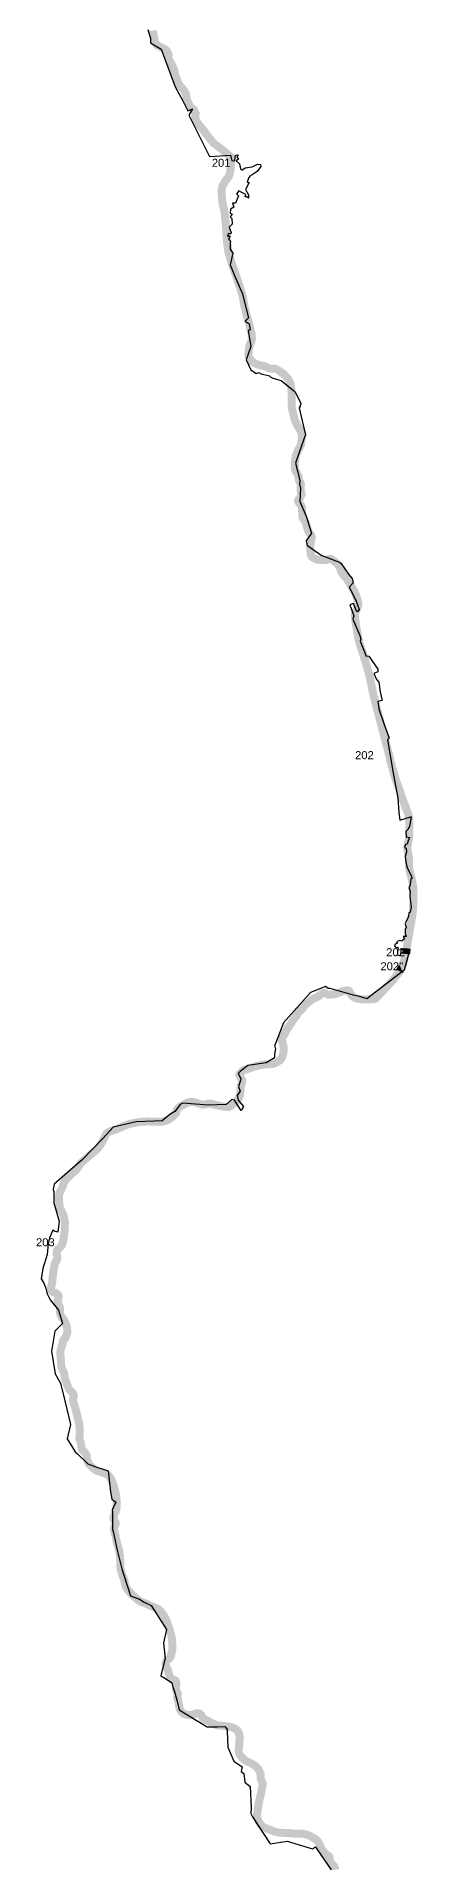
# Model space of a CAD drawing. Header units: metres. Extents: x 291186 to 378809, y 1824167 to 1998918.
# Drawn here: x 299899 to 302280, y 1953204 to 1964633 of the extents above; entities that cross this region are included whole.
import ezdxf

# ---------------------------------------------------------------- set-up
doc = ezdxf.new("R2010")
doc.units = ezdxf.units.M
for name, color, linetype in [('ARTIFICIALLY PROTECTED', 10, 'Continuous'), ('COASTLINE', 5, 'Continuous'), ('DISTRICT BOUNDRY', 86, 'Continuous')]:
    doc.layers.add(name, color=color, linetype=linetype)
doc.styles.get("Standard").update_dxf_attribs({"font": 'arial.ttf'})

msp = doc.modelspace()

# ---------------------------------------------------------------- linework, layer by layer
at = {"layer": 'ARTIFICIALLY PROTECTED', "const_width": 50, "flags": 128}
for points in [[(300902.049900575, 1964172.048737447), (300895.5091703657, 1964162.462780325), (300891.0099637898, 1964149.884517648), (300891.0099637898, 1964149.884517648), (300892.373414877, 1964118.07442811), (300908.1786720525, 1964088.810908682), (300934.2462490545, 1964057.332226557), (300979.1919345989, 1963998.93269906), (301004.670995912, 1963967.129504481), (301030.5210652212, 1963948.242598915), (301077.2533887667, 1963912.139946743), (301095.1499854312, 1963896.217446241), (301112.6058253352, 1963879.491917443), (301126.0484247574, 1963869.375803185)], [(301989.3572911286, 1960591.971054137), (302002.4522955745, 1960528.520253824), (302018.6054626934, 1960462.998826052), (302040.1425136076, 1960381.500404897), (302065.6136496541, 1960283.851876211), (302084.5337874566, 1960211.50193044), (302104.6263447737, 1960137.672921672), (302111.8995898164, 1960099.293211017), (302142.3976545249, 1959994.762255979), (302192.0000186016, 1959855.001432606), (302206.6046664627, 1959811.401318217), (302213.1792248824, 1959801.599717747), (302218.9181350758, 1959797.057780593), (302225.8035473215, 1959795.501079746)], [(302212.0441879117, 1958929.582495671), (302208.9296702259, 1958899.762148432)], [(302168.5546333041, 1958792.235427262), (302177.6414950416, 1958807.282853649), (302178.03717813, 1958807.450191925)], [(300313.8438161006, 1957732.411544942), (300303.9915629381, 1957715.722070379), (300295.2700349657, 1957702.449985584), (300288.6621160459, 1957692.394309502), (300269.9785132856, 1957673.678110226), (300255.9056897784, 1957661.594287026), (300226.0472644172, 1957636.986642164), (300199.956193553, 1957614.564943075), (300175.3558461439, 1957591.549113189), (300166.2379539788, 1957580.257970569), (300163.5626851447, 1957575.305615129), (300151.8513737302, 1957557.53825699), (300142.3371173724, 1957546.24711437), (300124.2839788747, 1957531.450789859), (300111.1024064014, 1957518.47596028), (300087.8851654007, 1957494.268831707), (300079.9563658138, 1957486.642318221), (300072.1268467416, 1957475.053920383), (300068.748277772, 1957467.669614852), (300065.2795226861, 1957457.170773175), (300062.6034959854, 1957446.771016571), (300051.5932111069, 1957422.956052288), (300045.8410041803, 1957414.509144773), (300042.9671743166, 1957406.189415417), (300040.5882312939, 1957396.185619465), (300039.9933060716, 1957383.210789887), (300039.6962223937, 1957372.811033282), (300040.2994841477, 1957358.007495681), (300041.1907351815, 1957341.46712204), (300043.4749448886, 1957320.423882331), (300051.1059029311, 1957301.803101806), (300057.3499652325, 1957288.332846865), (300065.6811919445, 1957272.049486995), (300069.4515779075, 1957260.724177109), (300072.1268467416, 1957249.433034488), (300075.0014344717, 1957232.298150413), (300076.9855290348, 1957217.619133516), (300075.3970407979, 1957201.827782281), (300074.108667705, 1957186.376585165), (300074.9013960905, 1957174.642786627), (300073.9101066754, 1957163.846689733), (300072.4239304194, 1957154.239234071), (300070.0449873967, 1957139.283462317), (300068.7535828377, 1957130.122458936), (300068.5550218082, 1957118.633146171), (300065.9782756223, 1957107.143833406), (300061.0180392147, 1957092.9511306), (300057.647806777, 1957081.26364769), (300051.9895752995, 1957073.490594595), (300045.5477098351, 1957066.062251254), (300038.8080028261, 1957058.930783494), (300033.0595852322, 1957055.26615436), (300029.2937464683, 1957051.205184936), (300026.5191971195, 1957043.281795869), (300024.8337019673, 1957033.84403763), (300025.7257108675, 1957024.533837186), (300027.8068123458, 1957017.600539571), (300028.3994639685, 1957007.45438001), (300028.5980249982, 1956995.271851374), (300025.42635359, 1956986.060356366), (300019.5794133478, 1956977.047411139), (300012.1341326039, 1956961.93333105), (300009.7559474478, 1956947.571690094), (300007.5755654547, 1956937.865528996), (300003.5096115468, 1956909.886334218), (300001.3292295536, 1956892.553279998), (299998.6524449866, 1956866.536804853), (299996.5713435083, 1956847.816939255), (299992.3098600369, 1956826.225125103), (299989.261392272, 1956810.779341992), (299988.7372772369, 1956802.78296366), (299990.1249308446, 1956795.750580972), (299996.1704321164, 1956789.709049009), (300004.3963153813, 1956785.945334802), (300013.5134496799, 1956783.468967264), (300021.442249267, 1956780.299763492), (300029.7818125106, 1956773.416198231), (300035.8273137824, 1956765.98785489), (300036.9171258456, 1956759.94594329), (300035.9258364307, 1956751.72491937), (300032.6556423742, 1956745.287047117), (300030.1781767033, 1956735.930151408), (300032.4578392112, 1956723.846707845), (300038.4040599681, 1956707.900465003), (300044.8519883649, 1956692.901794347), (300045.9418004281, 1956685.770706224), (300045.3468752058, 1956670.418594179), (300045.7447551316, 1956658.078516482), (300048.7178655101, 1956646.292328136), (300056.2503009044, 1956629.850659932), (300069.0347513186, 1956615.389933903), (300075.9830636272, 1956603.696476108), (300085.1959750382, 1956580.973236719), (300089.4787149614, 1956563.852213989), (300091.6203723165, 1956546.730897301), (300091.8882231828, 1956533.355199342), (300089.4787149614, 1956524.527038797), (300083.5334958129, 1956512.63719526), (300081.6244300358, 1956507.707617999), (300080.1920623031, 1956501.346811913), (300078.2822386595, 1956496.576302258), (300069.8494578333, 1956490.374563779), (300064.2798967392, 1956482.423461263), (300062.0502534221, 1956474.571823455), (300061.5727975112, 1956463.440507714), (300059.1862758232, 1956452.309191973), (300052.0251950262, 1956435.771096151), (300049.1604595609, 1956424.735448756), (300048.0463957687, 1956408.992690966), (300048.5238516797, 1956390.228028286), (300051.0013173506, 1956364.825804663), (300053.2893163903, 1956330.550341969), (300056.961179705, 1956313.63602658), (300062.393566958, 1956300.342682151), (300069.4189896469, 1956285.981420831), (300071.8146057332, 1956272.098880877), (300077.0848095497, 1956244.773799431), (300082.3534976331, 1956231.84832257), (300088.5892234027, 1956214.064260434), (300095.6146460916, 1956195.235059584), (300103.4381022317, 1956180.554524142), (300113.8170842948, 1956168.586869648), (300124.5264961628, 1956157.981350173), (300129.7951842463, 1956149.204918356), (300132.1908003325, 1956139.311596566), (300129.7951842463, 1956129.896616505), (300127.2404161897, 1956118.407683376), (300127.7102934353, 1956109.626695924), (300130.6136800935, 1956096.316647499), (300134.7198009273, 1956085.208109936), (300142.9191588638, 1956058.011345556), (300148.5273711505, 1956032.347932164), (300153.347402251, 1956019.059143371), (300154.8547987698, 1956004.297365762), (300159.5770650885, 1955986.422190916), (300164.6055094834, 1955968.396300462), (300167.1178370145, 1955953.232488019), (300169.3323230013, 1955925.863368763), (300168.4289461031, 1955895.042216697), (300166.9079079871, 1955880.67450156), (300167.5172326733, 1955870.324856946), (300169.6491112088, 1955860.279680639), (300175.0352686036, 1955847.640069907), (300177.3702553679, 1955836.782851569), (300179.6036880178, 1955818.518549523), (300180.6192291616, 1955810.29980342), (300183.7666488409, 1955802.689614295), (300192.2956787159, 1955794.97806228), (300198.3025287949, 1955788.808592885), (300207.6439915849, 1955776.32804976), (300212.0093027703, 1955765.877042256), (300212.5170733422, 1955754.512629831), (300214.6489518777, 1955741.727618399), (300220.4413257301, 1955726.066862049), (300227.0408274318, 1955712.064357026), (300247.9700693928, 1955691.310020535), (300262.6916266455, 1955677.814709599), (300275.4844135914, 1955670.712094197), (300291.4246202167, 1955665.53727189), (300306.3304313794, 1955660.102789475), (300322.939484234, 1955655.016132241), (300336.601602773, 1955649.661678847), (300347.5846378625, 1955641.094847375), (300358.0319712195, 1955630.921238948), (300364.4609667961, 1955620.212626118), (300369.5667219005, 1955609.255432212), (300374.4466244566, 1955594.601091674), (300380.0305850144, 1955580.192755454), (300384.1935458376, 1955568.016680635), (300390.4080513445, 1955547.251334692), (300394.0632415957, 1955530.204526237), (300396.39822836, 1955513.868396922), (300400.0564500773, 1955480.135054853), (300399.6482936806, 1955452.316486529), (300399.3804428143, 1955439.183304301), (300397.2347619482, 1955425.782031956), (300394.3588095406, 1955416.803369218), (300389.0787534593, 1955407.975686501), (300383.8987357593, 1955392.907542404), (300380.8528701944, 1955383.166834404), (300380.75131608, 1955373.831577964), (300383.7971816449, 1955362.365802649), (300389.8889127748, 1955354.248419437), (300394.1526698457, 1955344.710437217), (300394.4679423202, 1955337.14238772), (300389.5941026965, 1955328.822278727), (300385.1272373967, 1955321.516557909), (300382.9946009947, 1955309.644951397), (300386.2477033479, 1955289.096344202), (300392.6968164787, 1955265.733995397), (300396.7272247918, 1955244.519601078), (300400.4886326643, 1955221.425636349), (300405.8628936066, 1955204.507738917), (300412.0430062967, 1955185.978949111), (300417.4178420263, 1955162.386136872), (300419.2985459625, 1955143.05160692), (300421.4482503394, 1955123.985461044), (300423.0605286222, 1955093.641010839), (300421.9856764337, 1955082.36270651), (300422.2541020872, 1955070.815724145), (300423.8663803699, 1955061.416990225), (300429.5136652638, 1955036.895563203), (300437.5744818901, 1955011.384965954), (300445.9042989571, 1954992.855882189), (300450.4721333646, 1954971.104425759), (300453.69668993, 1954955.529624542), (300457.4580978024, 1954945.325150476), (300469.8183231826, 1954925.185174337), (300486.7745475462, 1954905.699549735), (300516.8686844616, 1954877.234669939), (300535.9458738389, 1954861.122806611), (300554.2177862556, 1954850.381270434), (300566.309011195, 1954846.621835658), (300584.3119231711, 1954840.177090327), (300602.3142603598, 1954831.315418517), (300627.4445344413, 1954819.668490276), (300647.5971507942, 1954811.880942688), (300660.4948022686, 1954805.167519322), (300675.8105837735, 1954792.277734701), (300690.3199387433, 1954772.406142638), (300706.4490442303, 1954745.215866735), (300719.884121799, 1954710.306241608), (300729.2882162673, 1954683.721226179), (300738.6917359483, 1954651.339349871), (300744.8712738511, 1954623.411532186), (300746.7525525746, 1954601.92875379), (300748.9022569515, 1954574.538292174), (300746.7410568292, 1954547.547320109), (300742.1732224218, 1954529.823976489), (300737.2317206568, 1954508.718822877), (300728.28768429, 1954496.5441155), (300715.1114168823, 1954484.918892942), (300710.5778593284, 1954481.57050084), (300707.607780416, 1954477.763887732), (300705.9291060626, 1954472.731429035), (300705.9298639291, 1954459.611578392), (300709.4804685999, 1954447.675433711), (300718.402073335, 1954429.279777507), (300724.3520834245, 1954409.624867721), (300731.1281680266, 1954386.996266853), (300739.0615148128, 1954372.626653534), (300744.680337231, 1954367.836782428), (300757.2412170201, 1954364.368045621), (300768.6562026232, 1954358.21565986), (300772.1287470419, 1954349.745594532), (300772.7903645184, 1954337.027778723), (300769.8149805404, 1954318.363340025), (300770.644086519, 1954304.588237141), (300773.4542555945, 1954293.521839206), (300780.3955550992, 1954282.455441271), (300782.3788917957, 1954276.509577653), (300781.7172743192, 1954267.920686165), (300778.5774333052, 1954261.313875762), (300777.4201711211, 1954254.046498209), (300780.8911998066, 1954244.962181359), (300786.1803502862, 1954225.233622131), (300791.7991727044, 1954192.364711902), (300794.6146468456, 1954181.584559732), (300804.5305724618, 1954164.241634968), (300818.2479565685, 1954151.52381916), (300837.0892762524, 1954145.742717693), (300858.2443624378, 1954143.100069459), (300865.68130665, 1954144.586345545), (300884.8530561388, 1954151.193155949), (300903.6936179562, 1954156.148548478), (300914.1059461464, 1954155.322459905), (300922.2583163584, 1954150.66773932), (300930.026448242, 1954142.409131406), (300934.1583365376, 1954131.507875259), (300938.9510844432, 1954124.075355919), (300951.6764212683, 1954115.651606218), (300969.0300489632, 1954109.044795814), (300988.587298939, 1954097.31247893)]]:
    msp.add_lwpolyline(points, dxfattribs=at)
at = {"layer": 'COASTLINE', "const_width": 50, "flags": 128}
msp.add_lwpolyline([(300626.8169352264, 1964670.750066991), (300627.6225473427, 1964655.709636343), (300631.9264713395, 1964636.47726175), (300636.2266060036, 1964615.528171842), (300640.5373507992, 1964596.525477206), (300647.7931649119, 1964584.036582082), (300659.886441055, 1964574.770799084), (300680.8482712765, 1964564.296633766), (300697.7790094502, 1964556.776418442), (300710.6786555763, 1964545.899079381), (300719.2963558346, 1964533.48155588), (300724.2687181067, 1964520.992660756), (300723.5964904989, 1964507.966959915), (300723.9996754903, 1964499.238362271), (300725.880700206, 1964491.718146947), (300732.4839912403, 1964476.747569377), (300743.7708974006, 1964459.693168196), (300750.8925691383, 1964443.847528971), (300757.8072039243, 1964428.462544627), (300762.8729231692, 1964407.790812791), (300767.0381575919, 1964386.842102519), (300774.1757445265, 1964368.914158228), (300783.8499107211, 1964342.056788695), (300791.0117493846, 1964331.046576931), (300804.1713437288, 1964316.170149162), (300821.430238108, 1964296.119278722), (300828.1176523266, 1964283.614438874), (300832.6481784145, 1964274.559354018), (300836.1002604369, 1964256.017537842), (300838.7990231333, 1964239.836679771), (300843.2962030941, 1964228.727382935), (300852.9840108861, 1964206.982954993), (300859.4326971494, 1964195.619301841), (300870.2095591382, 1964184.84939985), (300883.1895391159, 1964174.850159535), (300887.7511377313, 1964162.91021849), (300891.0099637898, 1964149.884517648), (300892.373414877, 1964118.07442811), (300908.1786720525, 1964088.810908682), (300934.2462490545, 1964057.332226557), (300979.1919345989, 1963998.93269906), (301004.670995912, 1963967.129504481), (301030.5210652212, 1963948.242598915), (301077.2533887667, 1963912.139946743), (301095.1499854312, 1963896.217446241), (301106.4153384556, 1963877.674569009), (301113.2478346932, 1963858.042553093), (301114.5290355104, 1963835.423037323), (301111.5395669371, 1963808.962366324), (301107.6965392728, 1963782.928523012), (301104.2800037603, 1963767.9913177), (301098.075013681, 1963753.843761011), (301088.5054330669, 1963742.640694011), (301079.3269115798, 1963730.445637378), (301063.3063711029, 1963702.653223655), (301058.9175660553, 1963689.341277049), (301054.9524083952, 1963666.661804918), (301055.4995880264, 1963650.676839173), (301057.5503748437, 1963632.36925859), (301060.5606206819, 1963595.819394865), (301071.5004239737, 1963551.780825629), (301075.8839239557, 1963517.988260299), (301077.5247049828, 1963497.221775447), (301082.0431052063, 1963456.987921137), (301085.8710890252, 1963404.456508395), (301089.8354888188, 1963345.925323682), (301097.9029779798, 1963287.93056505), (301106.2440569566, 1963258.323869484), (301117.8636665214, 1963219.113134983), (301134.9702297291, 1963170.528041505), (301155.8964402238, 1963109.263475484), (301174.0867525626, 1963055.107599044), (301187.9056907837, 1963008.166330714), (301197.072844273, 1962953.317997677), (301208.2976053783, 1962907.362265162), (301224.7016263169, 1962848.996981508), (301242.6607893655, 1962776.527829942), (301245.067015583, 1962741.11535655), (301240.0256874571, 1962721.356046783), (301233.1912471327, 1962711.337824653), (301230.352279129, 1962704.373396862), (301227.857382528, 1962690.052756625), (301225.1040534418, 1962665.634550273), (301223.1245060779, 1962648.64278908), (301224.3287559865, 1962634.800110936), (301229.9210530762, 1962623.106933482), (301239.4709291607, 1962611.155603349), (301245.6740666697, 1962602.95280197), (301258.1485496751, 1962593.494923008), (301275.7856194504, 1962585.499023409), (301299.9608037389, 1962577.760896853), (301320.0328986598, 1962574.292919319), (301336.5551467763, 1962568.617356742), (301345.8049077169, 1962562.234152114), (301351.7170244802, 1962559.723996947), (301361.1100221939, 1962558.205451775), (301374.370412786, 1962558.481826997), (301388.5970831977, 1962557.791648216), (301399.2329820129, 1962554.202566704), (301418.5707042708, 1962541.916776997), (301445.0907275883, 1962523.28081102), (301471.1287477959, 1962493.741311078), (301486.3338238916, 1962464.76367285), (301490.5771185664, 1962438.966247846), (301493.4054764386, 1962394.439845973), (301493.4266967013, 1962333.872292185), (301494.0064645931, 1962316.604155772), (301495.2281454318, 1962308.758592145), (301502.9106383981, 1962279.244907471), (301511.468467201, 1962239.791205743), (301528.1309206249, 1962203.750434287), (301541.9756263078, 1962181.211047948), (301553.3640865826, 1962162.242140942), (301556.7138566241, 1962144.165758861), (301555.8203319909, 1962120.956694101), (301553.5906886736, 1962088.968919707), (301544.4356610488, 1962066.652379872), (301534.833492174, 1962051.031105696), (301518.9622514026, 1962010.536061617), (301516.0588647444, 1961987.326996857), (301513.3760172451, 1961949.28326432), (301513.2699159316, 1961936.006623889), (301515.5109272466, 1961924.249667538), (301523.0736773019, 1961909.833738592), (301530.5579634201, 1961895.567375681), (301535.4087128667, 1961884.698399282), (301537.4466159531, 1961876.055599441), (301539.98167948, 1961857.37597529), (301541.8551255303, 1961852.256579882), (301547.4254444908, 1961846.103434848), (301550.9510395663, 1961840.323092654), (301551.2814693712, 1961835.42350666), (301550.7305004073, 1961825.844903356), (301549.7937773822, 1961810.130238652), (301549.4610739776, 1961796.222263066), (301551.1533899285, 1961788.189159111), (301554.9609113512, 1961779.028915002), (301555.2428376986, 1961772.546245666), (301553.9324864764, 1961767.568074959), (301547.9458193648, 1961753.792917839), (301543.7081217936, 1961746.059512787), (301536.2469132436, 1961739.32882932), (301533.8952534157, 1961734.385585151), (301534.3977189221, 1961728.636373133), (301537.9725753216, 1961720.375487402), (301543.1109103626, 1961713.565951219), (301552.6698808454, 1961704.601979073), (301555.0154777411, 1961700.192503533), (301558.3106813927, 1961686.573431165), (301559.1473660366, 1961667.217295141), (301559.5763184899, 1961646.9268742), (301560.2947759558, 1961634.298272921), (301563.2974431288, 1961622.295312251), (301566.3175412319, 1961616.437144617), (301572.3251491774, 1961610.612384977), (301578.9693650042, 1961601.971862953), (301584.6185020833, 1961587.723353612), (301587.8470134808, 1961571.771795862), (301594.1274533754, 1961552.635089615), (301600.6731465539, 1961535.608401883), (301606.9596493807, 1961527.236662355), (301614.5815130249, 1961517.379026376), (301617.5402239395, 1961511.643481265), (301618.5269661553, 1961505.908315789), (301618.3481096554, 1961496.737062228), (301615.3893987409, 1961485.355945807), (301613.3053058943, 1961477.33917634), (301610.7239724115, 1961467.121255392), (301610.0964589286, 1961458.070346535), (301610.0115778777, 1961434.829392327), (301611.9835465764, 1961403.71440177), (301613.4068199108, 1961392.208764644), (301617.0188117701, 1961385.53134189), (301628.2147739474, 1961375.244716901), (301650.5165121855, 1961364.687031599), (301663.8792147585, 1961362.9725941), (301685.639078431, 1961361.258156602), (301706.7365667605, 1961362.221293877), (301713.237545814, 1961362.942982469), (301723.1693866272, 1961367.635287048), (301732.3789806418, 1961369.800732462), (301740.1440810593, 1961367.635287048), (301752.4237923677, 1961359.243426796), (301776.5315265355, 1961340.113554002), (301786.4171374906, 1961330.243769663), (301791.8351252796, 1961321.220194619), (301795.1758009227, 1961311.835585461), (301802.6711008574, 1961289.504619447), (301817.9428692074, 1961266.892722576), (301840.8766681275, 1961240.093057759), (301859.5482257098, 1961209.907416847), (301887.0542333766, 1961161.397111718), (301896.5571217365, 1961140.507624707), (301904.4161976032, 1961114.866609856), (301910.8883777287, 1961090.149629741), (301911.1718198092, 1961079.595361165), (301908.3533142019, 1961070.782104628), (301900.80723721, 1961054.790685067), (301895.7158898935, 1961045.159312319), (301890.6362532271, 1961035.550092771), (301887.8886444209, 1961022.471488189), (301888.8882703677, 1961006.025643986), (301896.7170315734, 1960948.087071525), (301901.5340312077, 1960927.243900142), (301906.6291678569, 1960891.865594017), (301916.0850684923, 1960848.66070608), (301925.3628704942, 1960817.093568698), (301936.6429558558, 1960783.690510205), (301951.6502287886, 1960737.38247521), (301972.8992904231, 1960664.7538764), (301986.1460394177, 1960607.530918352), (302002.4522955745, 1960528.520253824), (302018.6054626934, 1960462.998826052), (302040.1425136076, 1960381.500404897), (302065.6136496541, 1960283.851876211), (302084.5337874566, 1960211.50193044), (302104.6263447737, 1960137.672921672), (302111.8995898164, 1960099.293211017), (302142.3976545249, 1959994.762255979), (302192.0000186016, 1959855.001432606), (302208.5495499131, 1959812.30639621), (302222.5139985071, 1959775.090270791), (302229.7296456938, 1959739.967459891), (302229.9873203125, 1959652.396756234), (302226.4965870972, 1959615.180251179), (302220.1926533402, 1959591.040697866), (302216.5435260212, 1959567.846059285), (302216.9853622055, 1959554.060326585), (302222.094140452, 1959525.906119475), (302226.3268249955, 1959501.252538622), (302226.7701769128, 1959467.039336279), (302227.0627133916, 1959444.136638008), (302228.5269115182, 1959432.08128753), (302232.1760388374, 1959411.512213551), (302239.9123403269, 1959387.00479267), (302246.6323428061, 1959356.590231073), (302251.8873892922, 1959329.8945866), (302254.523249067, 1959299.049137811), (302254.2307125881, 1959277.751162149), (302253.8972513171, 1959218.041966019), (302250.4216754323, 1959161.07716065), (302245.7463968382, 1959128.549543448), (302239.883541399, 1959096.591760321), (302234.6625989066, 1959067.642215178), (302226.7830606438, 1959021.386569992), (302217.164976572, 1958964.050100692), (302208.6427674957, 1958906.687816124), (302192.3107438769, 1958844.526928815), (302177.9158270966, 1958807.737134953), (302161.6171496049, 1958780.747272354), (302123.1531498496, 1958732.401729376), (302074.5019082622, 1958680.892297534), (302022.0757335125, 1958624.70422802), (302017.0184901896, 1958620.390800461), (302011.3723845765, 1958618.412895376), (301996.1786764786, 1958617.423563197), (301951.1394267505, 1958615.558030454), (301919.7993723325, 1958617.962646732), (301895.9553757154, 1958623.26844356), (301881.6119938589, 1958629.504728942), (301870.533500993, 1958637.956571728), (301859.2594785636, 1958656.68630787), (301853.3511511329, 1958668.214723173), (301846.973704323, 1958671.776470872), (301835.679977364, 1958673.102920078), (301815.5161805936, 1958668.41668968), (301782.7854411017, 1958655.669641877), (301769.3621092068, 1958649.84564151), (301757.3158207881, 1958647.874569878), (301726.9299203253, 1958645.437684514), (301718.0204414547, 1958646.843477706), (301709.7672749949, 1958652.09232909), (301700.6706030925, 1958655.935007646), (301694.5743247636, 1958656.59101916), (301688.2514443434, 1958655.468055006), (301675.5905261729, 1958647.68892773), (301667.5253106113, 1958640.472041805), (301650.9250022426, 1958630.148592095), (301620.7641881378, 1958615.602068264), (301608.9103978166, 1958606.604688125), (301600.2070586408, 1958598.206753692), (301584.7511287252, 1958587.409517889), (301577.2194511974, 1958581.360393199), (301572.1174937495, 1958572.962458767), (301566.2652484417, 1958563.364873649), (301555.7460610713, 1958551.94351578), (301540.1400735838, 1958539.64671662), (301531.8876649904, 1958527.050004789), (301524.0846712466, 1958514.003044315), (301506.662077698, 1958492.791625728), (301491.6563204984, 1958468.497560444), (301484.0033843265, 1958457.70032464), (301469.341319596, 1958437.277410633), (301456.8872989868, 1958416.582677041), (301449.9054536231, 1958399.323272262), (301440.6742604126, 1958386.919605486), (301435.8519557124, 1958380.824544805), (301432.9815362482, 1958372.193703506), (301432.4896808733, 1958364.406603869), (301433.9902565932, 1958355.40922373), (301438.1911107426, 1958341.762437913), (301442.650397377, 1958320.282616467), (301443.3711284425, 1958293.649232346), (301439.5295030261, 1958273.254411425), (301432.8072269473, 1958252.859590504), (301420.8026211876, 1958236.063721638), (301399.9150618855, 1958223.107114601), (301388.1128064881, 1958216.519665649), (301374.4659039681, 1958212.309878798), (301347.2342439835, 1958210.764759087), (301329.8503016276, 1958209.889697432), (301317.4629732726, 1958208.84531799), (301293.593282691, 1958204.074600612), (301268.4858490794, 1958198.527942461), (301246.8775587119, 1958191.089728576), (301229.1116516273, 1958184.7607), (301213.5602305295, 1958179.876791033), (301197.6397284339, 1958175.996148848), (301189.970877065, 1958171.824325626), (301184.2429218672, 1958167.070519968), (301179.3895446397, 1958161.831539128), (301175.6032434796, 1958157.950896943), (301171.6229284891, 1958154.55542994), (301168.9052191296, 1958151.062776046), (301166.9635650919, 1958146.79414557), (301166.9635650919, 1958142.913503385), (301168.7104474325, 1958139.226855346), (301170.6521014702, 1958135.540207307), (301172.3997416774, 1958131.562378231), (301174.7339705751, 1958126.265692674), (301179.3933339723, 1958119.959554214), (301182.5968357744, 1958116.564087211), (301184.8295105578, 1958112.10146259), (301185.6063237462, 1958106.959289004), (301184.926517473, 1958100.55634329), (301178.8075031483, 1958084.608581902), (301176.6718352802, 1958075.682953022), (301173.947305122, 1958059.539678944), (301173.8502982067, 1958049.158524518), (301173.6562843762, 1958037.128609672), (301172.491443527, 1958027.329817319), (301169.6721800531, 1958016.987765431), (301163.6532041097, 1957999.815676999), (301147.4810903277, 1957978.883670723), (301142.2753051659, 1957974.072160349), (301136.4503430529, 1957968.930366399), (301127.8305924679, 1957961.321564737), (301120.2388202116, 1957955.15374497), (301108.5593391911, 1957947.44067441), (301100.6964739919, 1957944.433195698), (301091.4739962463, 1957943.75402637), (301074.9706947927, 1957945.112365026), (301053.2252305842, 1957948.70220581), (301016.9022037627, 1957956.90690537), (301000.6489982625, 1957961.165665303), (300989.4500046191, 1957963.938908421), (300979.4401035539, 1957965.028464582), (300969.9258471961, 1957963.938908421), (300958.2615235061, 1957960.45726398), (300948.0538192777, 1957958.278531296), (300934.4758826116, 1957958.674491949), (300924.9616262538, 1957961.24994456), (300905.1403851528, 1957967.291476523), (300892.7522989313, 1957971.649701164), (300883.2380425735, 1957974.125689066), (300869.9571895854, 1957975.215245226), (300854.9393065213, 1957974.613901338), (300840.7664446328, 1957970.948892568), (300828.8740031189, 1957964.31285017), (300814.4040575525, 1957956.686336684), (300803.5885443709, 1957950.917003942), (300794.4706522058, 1957944.776386907), (300785.9310121994, 1957937.53292644), (300778.3993346717, 1957929.510452301), (300774.4349348782, 1957922.378984541), (300773.6422064928, 1957916.832498303), (300772.7501975926, 1957911.385097138), (300770.8668992774, 1957905.838231264), (300766.6895389903, 1957899.768606215), (300751.8103455003, 1957886.763785369), (300736.0520268411, 1957872.69939963), (300715.4115320263, 1957860.786412762), (300699.7949344074, 1957855.129452364), (300681.149144287, 1957852.274587442), (300650.3267127057, 1957851.977711861), (300585.8011988806, 1957853.44120977), (300549.7267522795, 1957850.667966651), (300490.0136908896, 1957840.346794759), (300460.9752771088, 1957831.729810185), (300418.307391738, 1957812.49667632), (300385.8995033859, 1957800.016892467), (300360.8990024515, 1957792.264719368), (300345.8348895293, 1957785.925552551), (300337.8068094275, 1957779.289510153), (300333.7438869858, 1957773.544853771), (300328.0947499066, 1957761.16415499), (300319.5227802026, 1957742.377750381), (300315.2996893611, 1957734.877758441), (300303.9915629381, 1957715.722070379), (300295.2700349657, 1957702.449985584), (300288.6621160459, 1957692.394309502), (300269.9785132856, 1957673.678110226), (300255.9056897784, 1957661.594287026), (300226.0472644172, 1957636.986642164), (300199.956193553, 1957614.564943075), (300175.3558461439, 1957591.549113189), (300166.2379539788, 1957580.257970569), (300163.5626851447, 1957575.305615129), (300151.8513737302, 1957557.53825699), (300142.3371173724, 1957546.24711437), (300124.2839788747, 1957531.450789859), (300111.1024064014, 1957518.47596028), (300087.8851654007, 1957494.268831707), (300079.9563658138, 1957486.642318221), (300072.1268467416, 1957475.053920383), (300068.748277772, 1957467.669614852), (300065.2795226861, 1957457.170773175), (300062.6034959854, 1957446.771016571), (300051.5932111069, 1957422.956052288), (300045.8410041803, 1957414.509144773), (300042.9671743166, 1957406.189415417), (300040.5882312939, 1957396.185619465), (300039.9933060716, 1957383.210789887), (300039.6962223937, 1957372.811033282), (300040.2994841477, 1957358.007495681), (300041.1907351815, 1957341.46712204), (300043.4749448886, 1957320.423882331), (300051.1059029311, 1957301.803101806), (300057.3499652325, 1957288.332846865), (300065.6811919445, 1957272.049486995), (300069.4515779075, 1957260.724177109), (300072.1268467416, 1957249.433034488), (300075.0014344717, 1957232.298150413), (300076.9855290348, 1957217.619133516), (300075.3970407979, 1957201.827782281), (300074.108667705, 1957186.376585165), (300074.9013960905, 1957174.642786627), (300073.9101066754, 1957163.846689733), (300072.4239304194, 1957154.239234071), (300070.0449873967, 1957139.283462317), (300068.7535828377, 1957130.122458936), (300068.5550218082, 1957118.633146171), (300065.9782756223, 1957107.143833406), (300061.0180392147, 1957092.9511306), (300057.647806777, 1957081.26364769), (300051.9895752995, 1957073.490594595), (300045.5477098351, 1957066.062251254), (300038.8080028261, 1957058.930783494), (300033.0595852322, 1957055.26615436), (300029.2937464683, 1957051.205184936), (300026.5191971195, 1957043.281795869), (300024.8337019673, 1957033.84403763), (300025.7257108675, 1957024.533837186), (300027.8068123458, 1957017.600539571), (300028.3994639685, 1957007.45438001), (300028.5980249982, 1956995.271851374), (300025.42635359, 1956986.060356366), (300019.5794133478, 1956977.047411139), (300012.1341326039, 1956961.93333105), (300009.7559474478, 1956947.571690094), (300007.5755654547, 1956937.865528996), (300003.5096115468, 1956909.886334218), (300001.3292295536, 1956892.553279998), (299998.6524449866, 1956866.536804853), (299996.5713435083, 1956847.816939255), (299992.3098600369, 1956826.225125103), (299989.261392272, 1956810.779341992), (299988.7372772369, 1956802.78296366), (299990.1249308446, 1956795.750580972), (299996.1704321164, 1956789.709049009), (300004.3963153813, 1956785.945334802), (300013.5134496799, 1956783.468967264), (300021.442249267, 1956780.299763492), (300029.7818125106, 1956773.416198231), (300035.8273137824, 1956765.98785489), (300036.9171258456, 1956759.94594329), (300035.9258364307, 1956751.72491937), (300032.6556423742, 1956745.287047117), (300030.1781767033, 1956735.930151408), (300032.4578392112, 1956723.846707845), (300038.4040599681, 1956707.900465003), (300044.8519883649, 1956692.901794347), (300045.9418004281, 1956685.770706224), (300045.3468752058, 1956670.418594179), (300045.7447551316, 1956658.078516482), (300048.7178655101, 1956646.292328136), (300056.2503009044, 1956629.850659932), (300069.0347513186, 1956615.389933903), (300075.9830636272, 1956603.696476108), (300085.1959750382, 1956580.973236719), (300089.4787149614, 1956563.852213989), (300091.6203723165, 1956546.730897301), (300091.8882231828, 1956533.355199342), (300089.4787149614, 1956524.527038797), (300083.5334958129, 1956512.63719526), (300081.6244300358, 1956507.707617999), (300080.1920623031, 1956501.346811913), (300078.2822386595, 1956496.576302258), (300069.8494578333, 1956490.374563779), (300064.2798967392, 1956482.423461263), (300062.0502534221, 1956474.571823455), (300061.5727975112, 1956463.440507714), (300059.1862758232, 1956452.309191973), (300052.0251950262, 1956435.771096151), (300049.1604595609, 1956424.735448756), (300048.0463957687, 1956408.992690966), (300048.5238516797, 1956390.228028286), (300051.0013173506, 1956364.825804663), (300053.2893163903, 1956330.550341969), (300056.961179705, 1956313.63602658), (300062.393566958, 1956300.342682151), (300069.4189896469, 1956285.981420831), (300071.8146057332, 1956272.098880877), (300077.0848095497, 1956244.773799431), (300082.3534976331, 1956231.84832257), (300088.5892234027, 1956214.064260434), (300095.6146460916, 1956195.235059584), (300103.4381022317, 1956180.554524142), (300113.8170842948, 1956168.586869648), (300124.5264961628, 1956157.981350173), (300129.7951842463, 1956149.204918356), (300132.1908003325, 1956139.311596566), (300129.7951842463, 1956129.896616505), (300127.2404161897, 1956118.407683376), (300127.7102934353, 1956109.626695924), (300130.6136800935, 1956096.316647499), (300134.7198009273, 1956085.208109936), (300142.9191588638, 1956058.011345556), (300148.5273711505, 1956032.347932164), (300153.347402251, 1956019.059143371), (300154.8547987698, 1956004.297365762), (300159.5770650885, 1955986.422190916), (300164.6055094834, 1955968.396300462), (300167.1178370145, 1955953.232488019), (300169.3323230013, 1955925.863368763), (300168.4289461031, 1955895.042216697), (300166.9079079871, 1955880.67450156), (300167.5172326733, 1955870.324856946), (300169.6491112088, 1955860.279680639), (300175.0352686036, 1955847.640069907), (300177.3702553679, 1955836.782851569), (300179.6036880178, 1955818.518549523), (300180.6192291616, 1955810.29980342), (300183.7666488409, 1955802.689614295), (300192.2956787159, 1955794.97806228), (300198.3025287949, 1955788.808592885), (300207.6439915849, 1955776.32804976), (300212.0093027703, 1955765.877042256), (300212.5170733422, 1955754.512629831), (300214.6489518777, 1955741.727618399), (300220.4413257301, 1955726.066862049), (300227.0408274318, 1955712.064357026), (300247.9700693928, 1955691.310020535), (300262.6916266455, 1955677.814709599), (300275.4844135914, 1955670.712094197), (300291.4246202167, 1955665.53727189), (300306.3304313794, 1955660.102789475), (300322.939484234, 1955655.016132241), (300336.601602773, 1955649.661678847), (300347.5846378625, 1955641.094847375), (300358.0319712195, 1955630.921238948), (300364.4609667961, 1955620.212626118), (300369.5667219005, 1955609.255432212), (300374.4466244566, 1955594.601091674), (300380.0305850144, 1955580.192755454), (300384.1935458376, 1955568.016680635), (300390.4080513445, 1955547.251334692), (300394.0632415957, 1955530.204526237), (300396.39822836, 1955513.868396922), (300400.0564500773, 1955480.135054853), (300399.6482936806, 1955452.316486529), (300399.3804428143, 1955439.183304301), (300397.2347619482, 1955425.782031956), (300394.3588095406, 1955416.803369218), (300389.0787534593, 1955407.975686501), (300383.8987357593, 1955392.907542404), (300380.8528701944, 1955383.166834404), (300380.75131608, 1955373.831577964), (300383.7971816449, 1955362.365802649), (300389.8889127748, 1955354.248419437), (300394.1526698457, 1955344.710437217), (300394.4679423202, 1955337.14238772), (300389.5941026965, 1955328.822278727), (300385.1272373967, 1955321.516557909), (300382.9946009947, 1955309.644951397), (300386.2477033479, 1955289.096344202), (300392.6968164787, 1955265.733995397), (300396.7272247918, 1955244.519601078), (300400.4886326643, 1955221.425636349), (300405.8628936066, 1955204.507738917), (300412.0430062967, 1955185.978949111), (300417.4178420263, 1955162.386136872), (300419.2985459625, 1955143.05160692), (300421.4482503394, 1955123.985461044), (300423.0605286222, 1955093.641010839), (300421.9856764337, 1955082.36270651), (300422.2541020872, 1955070.815724145), (300423.8663803699, 1955061.416990225), (300429.5136652638, 1955036.895563203), (300437.5744818901, 1955011.384965954), (300445.9042989571, 1954992.855882189), (300450.4721333646, 1954971.104425759), (300453.69668993, 1954955.529624542), (300457.4580978024, 1954945.325150476), (300469.8183231826, 1954925.185174337), (300486.7745475462, 1954905.699549735), (300516.8686844616, 1954877.234669939), (300535.9458738389, 1954861.122806611), (300554.2177862556, 1954850.381270434), (300566.309011195, 1954846.621835658), (300584.3119231711, 1954840.177090327), (300602.3142603598, 1954831.315418517), (300627.4445344413, 1954819.668490276), (300647.5971507942, 1954811.880942688), (300660.4948022686, 1954805.167519322), (300675.8105837735, 1954792.277734701), (300690.3199387433, 1954772.406142638), (300706.4490442303, 1954745.215866735), (300719.884121799, 1954710.306241608), (300729.2882162673, 1954683.721226179), (300738.6917359483, 1954651.339349871), (300744.8712738511, 1954623.411532186), (300746.7525525746, 1954601.92875379), (300748.9022569515, 1954574.538292174), (300746.7410568292, 1954547.547320109), (300742.1732224218, 1954529.823976489), (300737.2317206568, 1954508.718822877), (300728.28768429, 1954496.5441155), (300715.1114168823, 1954484.918892942), (300710.5778593284, 1954481.57050084), (300707.607780416, 1954477.763887732), (300705.9291060626, 1954472.731429035), (300705.9298639291, 1954459.611578392), (300709.4804685999, 1954447.675433711), (300718.402073335, 1954429.279777507), (300724.3520834245, 1954409.624867721), (300731.1281680266, 1954386.996266853), (300739.0615148128, 1954372.626653534), (300744.680337231, 1954367.836782428), (300757.2412170201, 1954364.368045621), (300768.6562026232, 1954358.21565986), (300772.1287470419, 1954349.745594532), (300772.7903645184, 1954337.027778723), (300769.8149805404, 1954318.363340025), (300770.644086519, 1954304.588237141), (300773.4542555945, 1954293.521839206), (300780.3955550992, 1954282.455441271), (300782.3788917957, 1954276.509577653), (300781.7172743192, 1954267.920686165), (300778.5774333052, 1954261.313875762), (300777.4201711211, 1954254.046498209), (300780.8911998066, 1954244.962181359), (300786.1803502862, 1954225.233622131), (300791.7991727044, 1954192.364711902), (300794.6146468456, 1954181.584559732), (300804.5305724618, 1954164.241634968), (300818.2479565685, 1954151.52381916), (300837.0892762524, 1954145.742717693), (300858.2443624378, 1954143.100069459), (300865.68130665, 1954144.586345545), (300884.8530561388, 1954151.193155949), (300903.6936179562, 1954156.148548478), (300914.1059461464, 1954155.322459905), (300922.2583163584, 1954150.66773932), (300930.026448242, 1954142.409131406), (300934.1583365376, 1954131.507875259), (300938.9510844432, 1954124.075355919), (300951.6764212683, 1954115.651606218), (300969.0300489632, 1954109.044795814), (300992.5481629742, 1954094.936372265), (301022.4626704584, 1954082.053035033), (301041.7996348497, 1954078.419536075), (301067.4162812692, 1954076.932880352), (301111.6279407519, 1954070.130557258), (301133.6091014498, 1954061.871949345), (301147.6569153616, 1954052.952774282), (301155.2598323427, 1954046.511485303), (301159.5569355408, 1954037.757452027), (301165.4734504107, 1954025.704362851), (301169.1674409473, 1954005.005469776), (301166.5376441047, 1953969.573634933), (301163.2394089869, 1953933.999436481), (301161.9176897669, 1953917.647362442), (301164.8923158785, 1953903.277749123), (301174.8082414946, 1953888.412330806), (301184.4051053037, 1953876.637531549), (301197.9572745079, 1953864.415141103), (301212.5227112563, 1953854.931826509), (301228.7198346337, 1953847.994732531), (301249.5437331476, 1953837.258618171), (301270.8640342355, 1953822.228058067), (301285.9038954288, 1953804.554849729), (301296.1760183118, 1953784.000961201), (301299.4818320949, 1953772.108854329), (301300.3079066075, 1953747.333410225), (301303.282532719, 1953736.762437653), (301312.2299049158, 1953718.515598876), (301312.8907645259, 1953710.092228812), (301310.7422129269, 1953695.55709407), (301305.7842501188, 1953682.178331475), (301304.6239564686, 1953668.749077254), (301299.8304506966, 1953645.460288873), (301296.3571484114, 1953630.538684385), (301288.7549892967, 1953599.65185524), (301282.6321856394, 1953556.132248816), (301277.1778202572, 1953529.044440053), (301277.3392458271, 1953508.638989316), (301284.1153304292, 1953485.350200934), (301297.6674996336, 1953462.061032917), (301311.7160714118, 1953447.030472813), (301331.8791103156, 1953436.955305238), (301367.9080849253, 1953423.576542644), (301386.9767645668, 1953415.563179776), (301406.3137289582, 1953411.103592245), (301426.1463380571, 1953408.295802223), (301444.8216849719, 1953407.635235074), (301469.1166121713, 1953407.800376861), (301492.3111171761, 1953404.473624027), (301520.7379326712, 1953402.65668473), (301553.1314215593, 1953402.65668473), (301579.5294283663, 1953399.187568287), (301599.6810992723, 1953392.690852408), (301616.353404961, 1953384.549931746), (301640.4709913935, 1953369.867498122), (301654.0792427207, 1953358.786294372), (301664.7583399277, 1953343.138825292), (301670.999370763, 1953330.249413879), (301678.3840221849, 1953311.954740929), (301685.3571520836, 1953299.527346885), (301696.511431602, 1953287.076035754), (301705.1351947927, 1953276.940126373), (301717.007931777, 1953267.42188524), (301726.7268120966, 1953261.750498662), (301730.0477832102, 1953257.738881956), (301730.7877817562, 1953252.374129336), (301729.8386120492, 1953247.308374812), (301730.464609799, 1953236.877867667), (301738.7155026593, 1953221.824529386), (301756.2502604536, 1953202.423596279), (301762.0039831133, 1953193.201851091), (301763.8827342293, 1953186.943546804), (301764.7179031401, 1953178.285941147)], dxfattribs=at)
at = {"layer": 'DISTRICT BOUNDRY'}
msp.add_polyline3d([(300595.2534197284, 1964677.118156976, 0), (300610.6521996986, 1964621.177585662, 0), (300610.6815331584, 1964593.865822327, 0), (300678.1095901844, 1964553.619886774, 0), (300765.2116945504, 1964317.9602277, 0), (300811.0313590824, 1964235.653358867, 0), (300844.8059764238, 1964168.007728928, 0), (300872.8406703777, 1964181.388560686, 0), (300850.2798687535, 1964140.904411625, 0), (300979.3848340045, 1963882.773524569, 0), (301110.4442615697, 1963892.371729197, 0), (301119.3072190407, 1963858.266185426, 0), (301139.3394676021, 1963856.821938447, 0), (301142.3933258031, 1963891.928088809, 0), (301158.5809942931, 1963894.203628611, 0), (301150.2011015486, 1963880.321302467, 0), (301160.7302373651, 1963866.636873544, 0), (301146.9831481411, 1963856.542882162, 0), (301167.8542179835, 1963837.088629242, 0), (301174.4870759726, 1963806.300739806, 0), (301182.9642263455, 1963798.620608343, 0), (301202.9179591009, 1963811.523747369, 0), (301247.4955984232, 1963818.941205594, 0), (301279.2290013197, 1963836.457309749, 0), (301298.113728088, 1963832.8798137, 0), (301300.7716462607, 1963821.666698197, 0), (301278.0692520224, 1963789.822278423, 0), (301246.2093750008, 1963769.148012682, 0), (301232.0251721857, 1963761.493987268, 0), (301223.2541575626, 1963748.461826526, 0), (301215.3323794533, 1963723.57744059, 0), (301227.6557718435, 1963721.87065507, 0), (301204.6050348405, 1963676.248530531, 0), (301223.1556415876, 1963644.666126305, 0), (301224.439561762, 1963622.349683741, 0), (301214.657244864, 1963632.313012524, 0), (301203.6786880482, 1963631.46086176, 0), (301206.4570374967, 1963645.836556839, 0), (301182.0978445413, 1963657.996249017, 0), (301162.5940062496, 1963669.416380322, 0), (301148.9314069384, 1963650.965765509, 0), (301161.1298910464, 1963638.001370399, 0), (301143.3449948403, 1963592.258429518, 0), (301123.3181380466, 1963592.400884967, 0), (301133.1162477195, 1963566.01601175, 0), (301112.0084561771, 1963554.770563097, 0), (301109.1486064584, 1963529.797857443, 0), (301122.150476585, 1963524.056283893, 0), (301108.6777570097, 1963507.38863472, 0), (301120.3968164492, 1963496.677681507, 0), (301122.0825212521, 1963461.518959436, 0), (301103.4658864157, 1963441.402102643, 0), (301114.4725083765, 1963409.404787508, 0), (301111.4030268686, 1963399.061946244, 0), (301098.7614465503, 1963403.114985707, 0), (301093.0821784573, 1963385.75564367, 0), (301108.6165462187, 1963384.669534754, 0), (301099.6824363242, 1963366.027955342, 0), (301110.3986147149, 1963354.518817253, 0), (301109.2203366333, 1963338.120555908, 0), (301110.2094964128, 1963328.056708758, 0), (301110.1598503678, 1963303.678917438, 0), (301126.4684819203, 1963279.860323663, 0), (301109.9597074332, 1963206.164397244, 0), (301136.0139061036, 1963139.804479489, 0), (301185.8841171109, 1963025.690227528, 0), (301202.0518862228, 1962956.042573477, 0), (301224.6774091735, 1962875.479745114, 0), (301203.941436032, 1962854.27329673, 0), (301227.7189066844, 1962836.78796629, 0), (301233.9515631018, 1962799.62458532, 0), (301221.6314468489, 1962796.69460496, 0), (301238.4531083843, 1962696.649608152, 0), (301208.6313666441, 1962613.6249956, 0), (301238.2639152085, 1962549.795777595, 0), (301272.7474159583, 1962526.352506473, 0), (301288.2834651895, 1962533.497085452, 0), (301303.020814464, 1962525.201706796, 0), (301354.1809631136, 1962511.780922142, 0), (301364.0527075538, 1962504.203658786, 0), (301375.2498969328, 1962498.670990503, 0), (301427.2059543423, 1962484.228961147, 0), (301515.6240231, 1962412.36762517, 0), (301549.9485638883, 1962340.816123745, 0), (301547.6349812602, 1962328.169699956, 0), (301545.811854895, 1962318.488583894, 0), (301545.5338615078, 1962318.312284405, 0), (301541.3830110379, 1962312.220304904, 0), (301559.8626391044, 1962231.065143002, 0), (301579.0630014949, 1962144.10758492, 0), (301569.773707367, 1962117.394344339, 0), (301538.5820086395, 1962027.196896667, 0), (301517.6119014779, 1961967.119743626, 0), (301532.9824144873, 1961909.932095846, 0), (301543.8061709172, 1961855.917114673, 0), (301543.1087392039, 1961837.945825072, 0), (301549.1173481071, 1961811.476327483, 0), (301544.3633689925, 1961727.972008473, 0), (301585.1679733119, 1961635.091176771, 0), (301617.2321866862, 1961528.957346022, 0), (301583.5973454869, 1961481.500681429, 0), (301590.2641450459, 1961451.260334464, 0), (301592.1852688362, 1961451.809138754, 0), (301677.8439956737, 1961392.776148967, 0), (301770.1449307728, 1961356.379787957, 0), (301791.7539355881, 1961349.173071525, 0), (301802.7866986138, 1961339.859268984, 0), (301847.780326236, 1961272.641230896, 0), (301871.0711058712, 1961247.266602792, 0), (301878.9441812615, 1961219.812143741, 0), (301852.1669034067, 1961191.308663385, 0), (301895.007834219, 1961110.981186159, 0), (301915.8964010494, 1961052.451823975, 0), (301904.3540621696, 1961038.385877989, 0), (301896.0587458874, 1961048.618850441, 0), (301880.9201108003, 1961089.996006461, 0), (301856.863973997, 1961080.939503629, 0), (301882.5167860725, 1961012.5932119, 0), (301875.2633864526, 1960991.824351247, 0), (301920.3525567428, 1960890.973063807, 0), (301925.6571288068, 1960866.632593071, 0), (301922.046385313, 1960854.093308022, 0), (301952.3467115582, 1960778.297087904, 0), (301958.0626313243, 1960763.998515839, 0), (301975.2457786419, 1960761.577789535, 0), (302031.1841498621, 1960678.71082215, 0), (302032.2347000159, 1960663.020023665, 0), (302006.975735741, 1960653.063383553, 0), (302022.9778025121, 1960614.560224557, 0), (302039.2670524814, 1960597.757186575, 0), (302046.4267936313, 1960537.588761423, 0), (302060.1982469244, 1960483.630161017, 0), (302031.4959528468, 1960478.544672939, 0), (302038.4947992752, 1960432.882858364, 0), (302068.5046396551, 1960345.57827218, 0), (302069.996603212, 1960341.23798271, 0), (302103.7134109383, 1960248.670450673, 0), (302091.4716844631, 1960238.51141849, 0), (302128.923121945, 1960029.276850841, 0), (302156.8367787275, 1959873.362594688, 0), (302164.119827828, 1959783.327171782, 0), (302170.1457409405, 1959736.176290528, 0), (302236.5536714792, 1959757.581525483, 0), (302240.8696684761, 1959756.507325102, 0), (302230.4266238212, 1959695.635800111, 0), (302219.8254023114, 1959676.812510408, 0), (302207.0925007589, 1959664.873552555, 0), (302208.8994369556, 1959633.022849581, 0), (302230.0921995537, 1959626.855033252, 0), (302222.2873740839, 1959607.351616518, 0), (302214.5931414888, 1959586.116737589, 0), (302204.2174497005, 1959584.90311993, 0), (302198.1493529805, 1959565.453874517, 0), (302209.5324302783, 1959561.847549191, 0), (302210.3602139027, 1959538.121526792, 0), (302203.1065587186, 1959509.958376291, 0), (302208.036848019, 1959476.41811462, 0), (302212.4207836852, 1959447.213711761, 0), (302220.0462778464, 1959430.112043822, 0), (302236.4300953064, 1959397.821201767, 0), (302247.0407986231, 1959373.326947003, 0), (302237.78331972, 1959368.887468267, 0), (302236.5953892784, 1959348.234214728, 0), (302232.2122953327, 1959326.46906625, 0), (302226.7041971195, 1959314.407613965, 0), (302235.0117692229, 1959290.583753546, 0), (302232.1621674699, 1959268.367986467, 0), (302234.8471980769, 1959242.097083094, 0), (302240.5025443222, 1959192.937444207, 0), (302235.0120356983, 1959160.87573273, 0), (302225.0974959881, 1959154.774023864, 0), (302224.190025651, 1959137.494470648, 0), (302218.8362025005, 1959122.929975643, 0), (302209.8792124722, 1959105.735969708, 0), (302203.7121134867, 1959088.140733416, 0), (302208.9895319993, 1959068.456379678, 0), (302201.9740487459, 1959052.329660412, 0), (302202.4737680796, 1959028.722805869, 0), (302209.2874882508, 1959008.593431632, 0), (302191.4084295916, 1959009.073845067, 0), (302198.8755017944, 1958994.467714275, 0), (302182.4357401235, 1958980.248915648, 0), (302169.3338007377, 1958984.650799246, 0), (302157.273216085, 1958980.589194454, 0), (302148.8065279879, 1958971.406461473, 0), (302153.4918392242, 1958964.950252115, 0), (302140.9444912469, 1958960.619925728, 0), (302135.9129243385, 1958948.810613596, 0), (302146.3838007156, 1958942.314288867, 0), (302159.3283137936, 1958940.408359344, 0), (302153.1625302914, 1958895.051976778, 0), (302173.1031323703, 1958889.900124463, 0), (302180.4333758382, 1958928.796765727, 0), (302199.2508020821, 1958933.353361011, 0), (302221.6614492581, 1958932.788185654, 0), (302231.5222423703, 1958931.00062532, 0), (302231.8861307465, 1958930.934690894, 0), (302224.6456686346, 1958903.56195872, 0), (302217.0612454282, 1958874.890356825, 0), (302197.0404790464, 1958799.227464, 0), (301962.7209152579, 1958620.399273922, 0), (301918.3549849549, 1958633.477755002, 0), (301880.7968630134, 1958643.402870684, 0), (301733.8863252826, 1958684.779322659, 0), (301721.7693613946, 1958683.228443385, 0), (301705.0802771592, 1958695.958806308, 0), (301658.9556793952, 1958677.643494088, 0), (301610.2832691841, 1958658.323132892, 0), (301443.2081092409, 1958470.562326371, 0), (301385.8125732874, 1958323.302129254, 0), (301392.916883858, 1958312.393896333, 0), (301386.2468962227, 1958272.80217447, 0), (301385.7723173616, 1958272.559695191, 0), (301386.4384294185, 1958250.83385674, 0), (301334.678034133, 1958219.662400883, 0), (301220.5409721477, 1958203.523277792, 0), (301170.7479924152, 1958165.963991529, 0), (301159.6112907444, 1958153.843953816, 0), (301176.3068241285, 1958122.705135348, 0), (301174.1389741469, 1958110.001046343, 0), (301161.8960376728, 1958072.473638282, 0), (301172.6546834003, 1958042.293367519, 0), (301152.4908118143, 1958016.037035944, 0), (301159.115669654, 1957985.800362139, 0), (301192.1460485612, 1957947.558000641, 0), (301178.9194932955, 1957922.566805738, 0), (301135.3929360893, 1957986.913910192, 0), (301120.2689040216, 1957991.552530223, 0), (301084.3254793452, 1957959.111372015, 0), (300971.2572675318, 1957955.588792985, 0), (300813.2742323389, 1957966.996334316, 0), (300796.4082687777, 1957959.483899448, 0), (300762.7998796141, 1957916.590303632, 0), (300732.6580105867, 1957896.560448893, 0), (300684.7306430709, 1957857.724356666, 0), (300636.6666422045, 1957855.88549446, 0), (300522.3404393693, 1957851.747703398, 0), (300378.2933724289, 1957818.121709516, 0), (300314.2951398954, 1957747.04898571, 0), (300182.8162546029, 1957611.416574104, 0), (300126.0773064865, 1957562.640398386, 0), (300010.0139033681, 1957461.607743953, 0), (300003.9670021291, 1957427.857639583, 0), (300007.0711508018, 1957415.005555606, 0), (300006.9410458093, 1957344.85473512, 0), (300040.2770900548, 1957231.280307717, 0), (300032.8792445324, 1957161.053691245, 0), (300011.5461714211, 1957167.544596073, 0), (300001.3158590022, 1957174.401371672, 0), (299979.3771055667, 1957125.962028461, 0), (299971.091703004, 1957090.688667502, 0), (299964.9651134241, 1957022.630071858, 0), (299937.7493957909, 1956933.635603343, 0), (299927.7985030938, 1956869.294771724, 0), (299943.5914569701, 1956846.918629823, 0), (299955.073529668, 1956817.082764446, 0), (299964.6234688096, 1956776.467342427, 0), (299985.2057051555, 1956738.8052815, 0), (300035.3398656246, 1956673.28061792, 0), (300061.4768081521, 1956591.069226023, 0), (300057.7462120239, 1956587.271124728, 0), (300029.97712707, 1956558.999921088, 0), (300014.1975057261, 1956542.267585482, 0), (299992.2481544588, 1956416.976409709, 0), (300015.4472825932, 1956276.362454721, 0), (300048.5974230941, 1956217.046205628, 0), (300077.6301677801, 1956098.393863183, 0), (300112.3897690306, 1955959.801720582, 0), (300089.9199211482, 1955869.364454117, 0), (300140.1077175002, 1955788.271329887, 0), (300155.3316313762, 1955777.199262398, 0), (300220.6814565384, 1955714.11848887, 0), (300263.4258800523, 1955697.252279454, 0), (300347.596467461, 1955669.844948661, 0), (300361.1570670072, 1955539.713048052, 0), (300369.2847125601, 1955492.575559413, 0), (300395.3191293225, 1955473.683702824, 0), (300373.4945169173, 1955429.677466115, 0), (300371.2427133477, 1955425.137089629, 0), (300373.5798643751, 1955415.23243844, 0), (300373.9153728944, 1955342.269905664, 0), (300372.9435796525, 1955302.959348088, 0), (300377.2575755662, 1955291.729237457, 0), (300403.3945772119, 1955173.867232443, 0), (300432.5475247856, 1955058.007875753, 0), (300444.0676934982, 1955017.796089597, 0), (300487.2048501206, 1954888.534713865, 0), (300542.4310059485, 1954867.317450031, 0), (300572.5333022441, 1954850.297632182, 0), (300615.6712263129, 1954827.990109623, 0), (300710.8154043703, 1954678.2423815, 0), (300693.4385961747, 1954594.722354883, 0), (300702.9362832138, 1954496.638425168, 0), (300676.5193973003, 1954390.972769709, 0), (300675.6653115306, 1954387.556456895, 0), (300691.9230342048, 1954381.543538753, 0), (300744.246100251, 1954345.888974354, 0), (300752.9856041246, 1954310.991164616, 0), (300757.6758558002, 1954304.684068087, 0), (300778.5187448449, 1954231.770802014, 0), (300790.3573657147, 1954176.394572704, 0), (300964.7552262301, 1954069.555910797, 0), (301027.4036670454, 1954070.989850804, 0), (301076.641733896, 1954072.790091175, 0), (301079.5030163391, 1954068.989758459, 0), (301090.1852039584, 1954054.801493642, 0), (301090.2783794975, 1954042.10018603, 0), (301094.666759986, 1953942.52879459, 0), (301131.9962658959, 1953855.692470913, 0), (301184.7858449435, 1953821.18537175, 0), (301178.6499486656, 1953790.501887592, 0), (301194.8028225023, 1953778.241726097, 0), (301201.6391391282, 1953723.913797635, 0), (301234.5413867891, 1953698.131779919, 0), (301239.55896641, 1953564.505855278, 0), (301238.698063047, 1953529.713279126, 0), (301248.4395133161, 1953508.521010413, 0), (301359.1803827445, 1953339.144522068, 0), (301465.5785441793, 1953356.161230152, 0), (301623.5200182297, 1953307.634984305, 0), (301642.0455851996, 1953320.347167804, 0), (301648.5764226137, 1953309.61810805, 0), (301652.3815338821, 1953303.366992232, 0), (301653.8409192276, 1953304.448187509, 0), (301739.927891224, 1953177.11829541, 0)], dxfattribs=at)

# ---------------------------------------------------------------- texts
at = {"layer": 'ARTIFICIALLY PROTECTED', "char_height": 50, "attachment_point": 1}
for s, width, insert in [('201', 84.3741295307409, (300994.6450268545, 1963869.095466833)), ('202', 84.3741295307409, (301889.9995936364, 1960167.329448464)), ("202'", 121.7341722488636, (302084.454718686, 1958936.010408009)), ("202''", 121.7341722488636, (302048.2736270226, 1958848.199015389)), ('203', 121.7341722488636, (299895.8265883086, 1957123.526241294))]:
    msp.add_mtext_dynamic_manual_height_columns(s, width=width, gutter_width=1, heights=[74.18822369209585], dxfattribs=dict(at, insert=insert))

doc.saveas('drawing.dxf')
